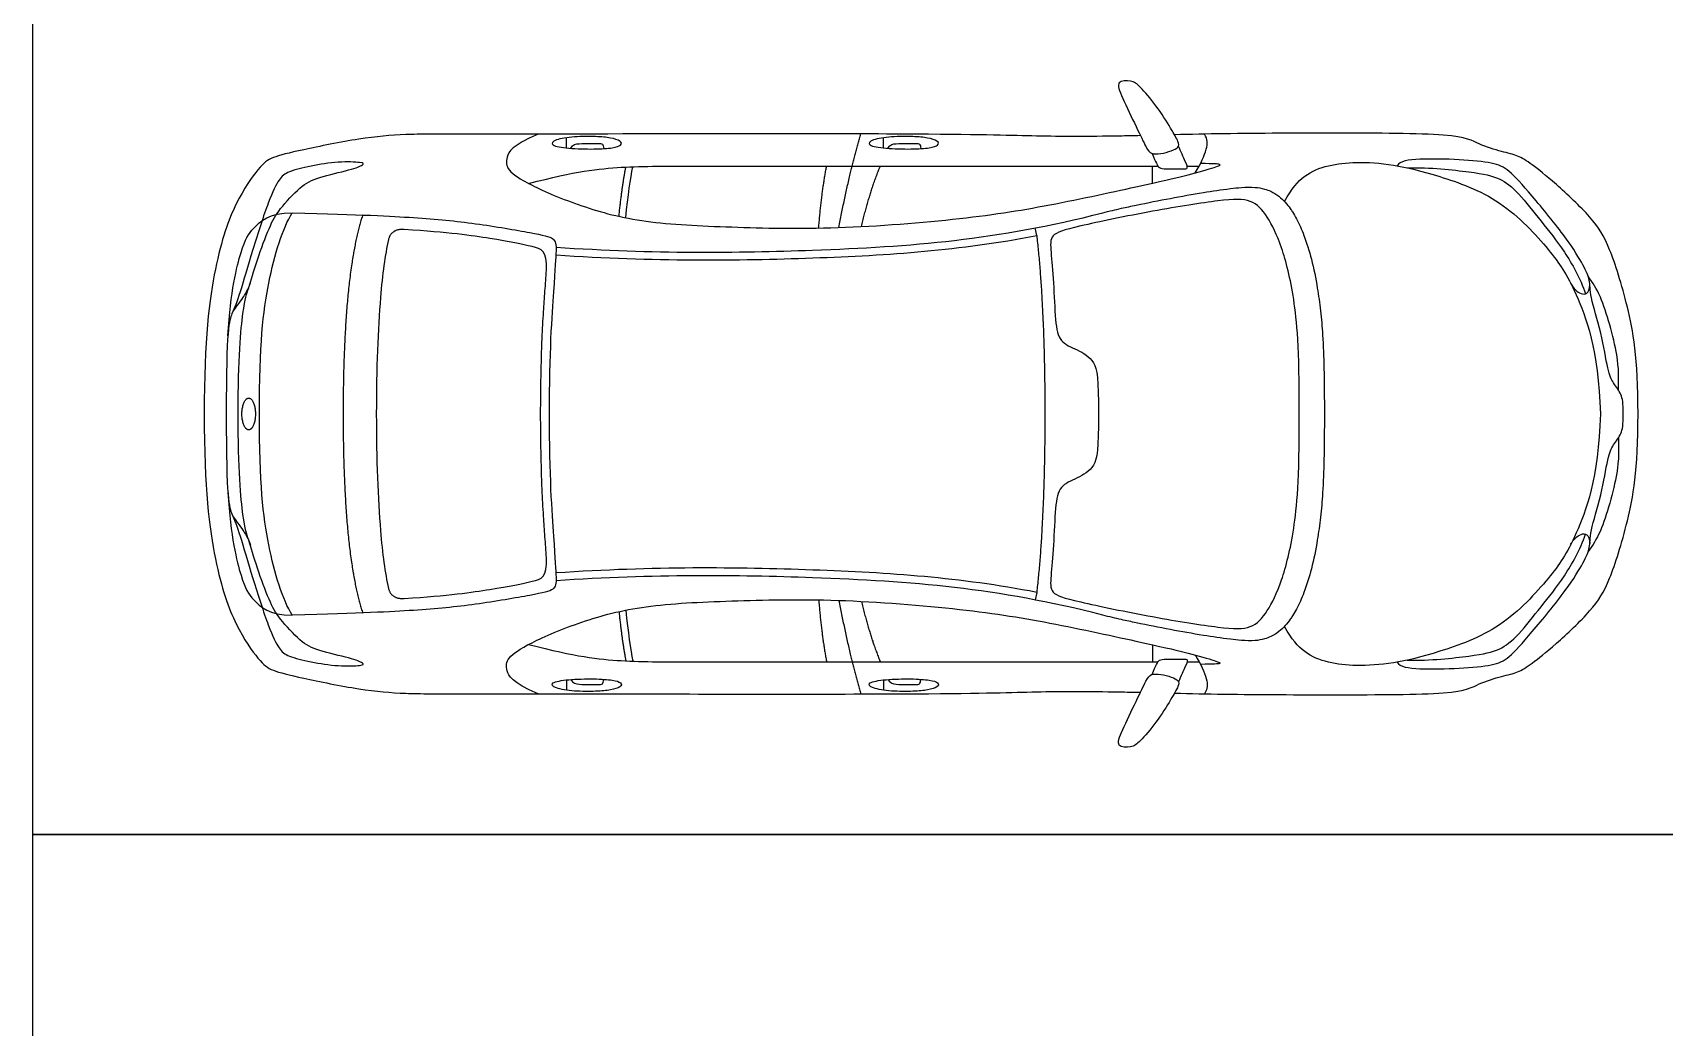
# Model space of a CAD drawing. Header units: millimetres. Extents: x 0.5 to 46.1, y 0.3 to 28.2.
# Drawn here: x 37.55 to 42.31, y 4.547 to 7.449 of the extents above; entities that cross this region are included whole.
import ezdxf

# ---------------------------------------------------------------- set-up
doc = ezdxf.new("R2010")
doc.units = ezdxf.units.MM
doc.layers.add('AG-TRANSPORT', color=7, linetype='Continuous', true_color=0x66ccff)
doc.layers.add('X-VPRT', color=6, linetype='Continuous', true_color=0xff00ff)

msp = doc.modelspace()

# ---------------------------------------------------------------- linework, layer by layer
at = {"layer": 'AG-TRANSPORT'}
for p, q in [((40.9178, 7.0599), (40.9533, 7.0599)), ((40.4793, 6.857), (40.475, 6.8792)), ((40.4793, 5.8162), (40.475, 5.794)), ((40.9178, 5.6133), (40.9533, 5.6133))]:
    msp.add_line(p, q, dxfattribs=at)
for points, degree in [([(40.72, 7.3024), (40.7255, 7.3097), (40.7582, 7.3097), (40.7768, 7.2964), (40.8281, 7.2378), (40.8737, 7.1647), (40.8943, 7.128), (40.8946, 7.1147), (40.8734, 7.104), (40.8403, 7.0946), (40.8116, 7.0948), (40.8007, 7.1086), (40.772, 7.1696), (40.7253, 7.2659), (40.7145, 7.2951), (40.72, 7.3024)], 3), ([(39.0246, 7.1531), (38.9474, 7.1194), (38.9307, 7.0822), (38.9316, 7.0495), (38.9906, 7.0082), (39.1485, 6.9406), (39.328, 6.893), (39.5817, 6.8813), (39.8848, 6.874), (40.2789, 6.9052), (40.5249, 6.9455), (40.8302, 7.0127), (40.921, 7.0333), (41.0095, 7.0592), (41.0199, 7.0655), (40.9967, 7.0664), (40.9571, 7.0672)], 3), ([(39.0685, 7.1213), (39.062, 7.1257), (39.0709, 7.1371), (39.1293, 7.1464), (39.1975, 7.1464), (39.2373, 7.1423), (39.2683, 7.1333), (39.2695, 7.1202), (39.246, 7.1125), (39.1915, 7.1086), (39.1102, 7.1107), (39.0751, 7.1169), (39.0685, 7.1213)], 3), ([(39.1079, 7.1126), (39.1079, 7.1281), (39.1079, 7.1425)], 2), ([(39.9021, 6.8805), (39.9307, 7.0314), (39.9661, 7.1535)], 2), ([(39.9935, 7.1213), (39.9869, 7.1257), (39.9958, 7.1371), (40.0542, 7.1464), (40.1224, 7.1464), (40.1623, 7.1423), (40.1932, 7.1333), (40.1944, 7.1202), (40.1709, 7.1125), (40.1164, 7.1086), (40.0351, 7.1107), (40, 7.1169), (39.9935, 7.1213)], 3), ([(40.0328, 7.1126), (40.0328, 7.1281), (40.0328, 7.1425)], 2), ([(40.9414, 7.0397), (40.9586, 7.0664), (40.9786, 7.1155), (40.9786, 7.1371), (40.9686, 7.153)], 3), ([(39.1205, 7.1115), (39.1269, 7.1229), (39.1428, 7.1258), (39.1788, 7.1258), (39.2017, 7.1258), (39.2137, 7.1258), (39.2159, 7.1171), (39.2163, 7.1107)], 3), ([(40.0454, 7.1115), (40.0518, 7.1229), (40.0677, 7.1258), (40.1037, 7.1258), (40.1266, 7.1258), (40.1386, 7.1258), (40.1408, 7.1171), (40.1412, 7.1107)], 3), ([(40.8156, 7.0967), (40.8276, 7.0682), (40.8346, 7.0547), (40.8459, 7.0515), (40.8869, 7.0515), (40.9098, 7.0515), (40.9207, 7.0515), (40.9161, 7.0675), (40.8994, 7.1024), (40.8927, 7.1177)], 3), ([(39.2606, 6.9132), (39.2708, 7.0074), (39.2809, 7.0568)], 2), ([(39.2803, 6.9091), (39.2874, 6.9738), (39.2945, 7.0236), (39.3013, 7.0577)], 3), ([(39.8432, 6.8789), (39.8531, 6.9942), (39.8667, 7.0599)], 2), ([(39.9679, 6.8833), (39.9951, 6.9942), (40.0233, 7.0599)], 2), ([(40.8166, 7.0099), (40.8171, 7.0392), (40.8171, 7.0599)], 2), ([(41.2019, 6.9567), (41.2232, 6.994), (41.2581, 7.0357), (41.3285, 7.0638), (41.4088, 7.0729), (41.5163, 7.0666), (41.6444, 7.035), (41.8364, 6.9674), (41.9861, 6.804), (42.0442, 6.7168), (42.1175, 6.5264), (42.1237, 6.3366)], 3), ([(42.19, 6.3366), (42.19, 6.369), (42.1866, 6.3937), (42.1603, 6.4278), (42.1452, 6.457), (42.1278, 6.5729), (42.0906, 6.6878), (42.095, 6.7263), (42.0765, 6.7658), (42.032, 6.8419), (41.9158, 6.9838), (41.8537, 7.0522), (41.8148, 7.0698), (41.7166, 7.0794), (41.588, 7.0819), (41.5384, 7.0746), (41.5311, 7.0604)], 3), ([(41.5602, 7.0546), (41.6275, 7.0564), (41.7613, 7.0415), (41.8312, 7.0269), (41.8825, 6.9852), (41.9506, 6.8981), (42.0179, 6.8155), (42.0645, 6.7333), (42.0803, 6.6869)], 3), ([(41.2452, 6.3366), (41.2452, 6.5327), (41.2319, 6.683), (41.1941, 6.8315), (41.1522, 6.9164), (41.1084, 6.9653), (41.0283, 6.9631), (40.8247, 6.9311), (40.5758, 6.8797), (40.5172, 6.8603), (40.5202, 6.8159), (40.5288, 6.7242), (40.533, 6.601), (40.5449, 6.5456), (40.5961, 6.5248), (40.6527, 6.4944), (40.6595, 6.4393), (40.6595, 6.3366)], 3), ([(38.12, 6.5646), (38.1283, 6.6963), (38.1629, 6.8359), (38.1871, 6.8733), (38.2404, 6.9234), (38.3074, 6.9234)], 3), ([(38.5134, 6.9179), (38.4562, 6.7446), (38.4562, 6.3366)], 2), ([(38.6346, 6.8748), (38.5963, 6.8771), (38.5884, 6.8454)], 2), ([(39.8259, 6.7918), (40.0502, 6.7999), (40.2528, 6.8135), (40.4793, 6.857)], 3), ([(40.4793, 6.857), (40.503, 6.646), (40.503, 6.3366)], 2), ([(39.0771, 6.8005), (39.3635, 6.7812), (39.6062, 6.7839), (39.8259, 6.7918)], 3), ([(38.135, 6.6364), (38.1545, 6.6626), (38.1695, 6.6835), (38.1808, 6.7042), (38.1855, 6.7193)], 3), ([(42.0366, 6.7178), (42.0444, 6.702), (42.0668, 6.6821), (42.091, 6.6854), (42.0925, 6.7145)], 3), ([(38.4562, 6.3366), (38.4562, 5.9286), (38.5134, 5.7553)], 2), ([(40.503, 6.3366), (40.503, 6.0273), (40.4793, 5.8162)], 2), ([(40.6595, 6.3366), (40.6595, 6.2339), (40.6527, 6.1788), (40.5961, 6.1484), (40.5449, 6.1276), (40.533, 6.0722), (40.5288, 5.949), (40.5202, 5.8573), (40.5172, 5.8129), (40.5758, 5.7935), (40.8247, 5.7421), (41.0283, 5.7101), (41.1084, 5.7079), (41.1522, 5.7568), (41.1941, 5.8417), (41.2319, 5.9902), (41.2452, 6.1405), (41.2452, 6.3366)], 3), ([(42.1237, 6.3366), (42.1175, 6.1468), (42.0442, 5.9564), (41.9861, 5.8692), (41.8364, 5.7058), (41.6444, 5.6382), (41.5163, 5.6066), (41.4088, 5.6003), (41.3285, 5.6094), (41.2581, 5.6375), (41.2232, 5.6792), (41.2019, 5.7165)], 3), ([(41.5311, 5.6128), (41.5384, 5.5986), (41.588, 5.5913), (41.7166, 5.5938), (41.8148, 5.6034), (41.8537, 5.621), (41.9158, 5.6894), (42.032, 5.8313), (42.0765, 5.9074), (42.095, 5.9469), (42.0906, 5.9854), (42.1278, 6.1003), (42.1452, 6.2162), (42.1603, 6.2454), (42.1866, 6.2795), (42.19, 6.3042), (42.19, 6.3366)], 3), ([(38.12, 6.1086), (38.1283, 5.9769), (38.1629, 5.8373), (38.1871, 5.7999), (38.2404, 5.7498), (38.3074, 5.7498)], 3), ([(38.135, 6.0368), (38.1545, 6.0106), (38.1695, 5.9897), (38.1808, 5.969), (38.1855, 5.9539)], 3), ([(41.5602, 5.6186), (41.6275, 5.6168), (41.7613, 5.6318), (41.8312, 5.6463), (41.8825, 5.688), (41.9506, 5.7751), (42.0179, 5.8577), (42.0645, 5.9399), (42.0803, 5.9863)], 3), ([(42.0366, 5.9554), (42.0444, 5.9712), (42.0668, 5.9911), (42.091, 5.9878), (42.0925, 5.9587)], 3), ([(39.8259, 5.8814), (39.6062, 5.8893), (39.3635, 5.892), (39.0771, 5.8727)], 3), ([(40.4793, 5.8162), (40.2528, 5.8597), (40.0502, 5.8733), (39.8259, 5.8814)], 3), ([(38.5884, 5.8278), (38.5963, 5.7961), (38.6346, 5.7984)], 2), ([(39.0246, 5.5201), (38.9474, 5.5538), (38.9307, 5.5911), (38.9316, 5.6237), (38.9906, 5.665), (39.1485, 5.7326), (39.328, 5.7802), (39.5817, 5.7919), (39.8848, 5.7992), (40.2789, 5.7681), (40.5249, 5.7277), (40.8302, 5.6605), (40.921, 5.6399), (41.0095, 5.614), (41.0199, 5.6077), (40.9967, 5.6068), (40.9571, 5.606)], 3), ([(39.2606, 5.76), (39.2708, 5.6658), (39.2809, 5.6164)], 2), ([(39.2803, 5.7641), (39.2874, 5.6994), (39.2945, 5.6496), (39.3013, 5.6155)], 3), ([(39.8432, 5.7943), (39.8531, 5.679), (39.8667, 5.6133)], 2), ([(39.9021, 5.7927), (39.9307, 5.6418), (39.9661, 5.5197)], 2), ([(39.9679, 5.7899), (39.9951, 5.679), (40.0233, 5.6133)], 2), ([(40.8156, 5.5765), (40.8276, 5.605), (40.8346, 5.6185), (40.8459, 5.6217), (40.8869, 5.6217), (40.9098, 5.6217), (40.9207, 5.6217), (40.9161, 5.6057), (40.8994, 5.5708), (40.8927, 5.5555)], 3), ([(40.8166, 5.6633), (40.8171, 5.634), (40.8171, 5.6133)], 2), ([(40.9414, 5.6335), (40.9586, 5.6068), (40.9786, 5.5578), (40.9786, 5.5361), (40.9686, 5.5203)], 3), ([(40.72, 5.3708), (40.7255, 5.3635), (40.7582, 5.3635), (40.7768, 5.3769), (40.8281, 5.4354), (40.8737, 5.5085), (40.8943, 5.5452), (40.8946, 5.5585), (40.8734, 5.5692), (40.8403, 5.5786), (40.8116, 5.5784), (40.8007, 5.5646), (40.772, 5.5036), (40.7253, 5.4073), (40.7145, 5.3781), (40.72, 5.3708)], 3), ([(39.0685, 5.5519), (39.062, 5.5475), (39.0709, 5.5361), (39.1293, 5.5268), (39.1975, 5.5268), (39.2373, 5.5309), (39.2683, 5.5399), (39.2695, 5.553), (39.246, 5.5607), (39.1915, 5.5646), (39.1102, 5.5625), (39.0751, 5.5563), (39.0685, 5.5519)], 3), ([(39.1079, 5.5607), (39.1079, 5.5451), (39.1079, 5.5308)], 2), ([(39.1205, 5.5617), (39.1269, 5.5503), (39.1428, 5.5474), (39.1788, 5.5474), (39.2017, 5.5474), (39.2137, 5.5474), (39.2159, 5.5561), (39.2163, 5.5625)], 3), ([(39.9935, 5.5519), (39.9869, 5.5475), (39.9958, 5.5361), (40.0542, 5.5268), (40.1224, 5.5268), (40.1623, 5.5309), (40.1932, 5.5399), (40.1944, 5.553), (40.1709, 5.5607), (40.1164, 5.5646), (40.0351, 5.5625), (40, 5.5563), (39.9935, 5.5519)], 3), ([(40.0328, 5.5607), (40.0328, 5.5451), (40.0328, 5.5308)], 2), ([(40.0454, 5.5617), (40.0518, 5.5503), (40.0677, 5.5474), (40.1037, 5.5474), (40.1266, 5.5474), (40.1386, 5.5474), (40.1408, 5.5561), (40.1412, 5.5625)], 3)]:
    msp.add_open_spline(points, degree=degree, dxfattribs=at)
for points, knots in [([(40.7818, 7.1486), (40.7609, 7.1481), (40.6461, 7.1457), (40.4742, 7.1457), (40.2663, 7.1546), (39.2155, 7.1531), (38.7742, 7.1531), (38.6363, 7.1531), (38.5125, 7.1428), (38.3229, 7.1044), (38.245, 7.0849), (38.2148, 7.0621), (38.1428, 6.9611), (38.0803, 6.7883), (38.0511, 6.555), (38.0511, 6.3366)], [-9.89055, -9.89055, -9.89055, -9.89055, -9.715524, -8.905897, -8.09627, -7.286643, -6.477016, -5.667389, -4.857762, -4.048135, -3.238508, -2.428881, -1.619254, -0.809627, 0, 0, 0, 0]), ([(42.2332, 6.3366), (42.2332, 6.5022), (42.2041, 6.6579), (42.1486, 6.8327), (42.1044, 6.905), (41.9867, 7.0153), (41.9195, 7.068), (41.8827, 7.0915), (41.8405, 7.1003), (41.7651, 7.1224), (41.7195, 7.1556), (41.3483, 7.1556), (41.082, 7.1556), (40.9278, 7.1521), (40.8811, 7.151)], [19.431048, 19.431048, 19.431048, 19.431048, 20.240676, 21.050303, 21.85993, 22.669557, 23.479184, 24.288811, 25.098438, 25.908065, 26.717692, 27.527319, 28.336946, 28.703775, 28.703775, 28.703775, 28.703775]), ([(38.15, 6.3366), (38.15, 6.4995), (38.1655, 6.6674), (38.1791, 6.6941), (38.2037, 6.7842), (38.2423, 6.8867), (38.2669, 6.9308), (38.3338, 7.0036), (38.3783, 7.0264), (38.4842, 7.0499), (38.5183, 7.0646), (38.5158, 7.0705), (38.4436, 7.0736), (38.3601, 7.0601), (38.2923, 7.0433), (38.2705, 7.0248), (38.2414, 6.9682), (38.1904, 6.8125), (38.1528, 6.6786), (38.1327, 6.631), (38.1151, 6.5884), (38.1151, 6.3366)], [6.874512, 6.874512, 6.874512, 6.874512, 7.236328, 7.598145, 7.959961, 8.321778, 8.683594, 9.045411, 9.407227, 9.769043, 10.13086, 10.492676, 10.854493, 11.216309, 11.578126, 11.939942, 12.301758, 12.663575, 13.025391, 13.387208, 13.749024, 13.749024, 13.749024, 13.749024]), ([(38.9972, 7.0089), (39.1344, 7.0447), (39.2678, 7.0599), (39.4663, 7.0599), (39.9194, 7.0599), (40.5002, 7.0599), (40.8328, 7.0599)], [0, 0, 0, 0, 1.786746, 3.573492, 5.360238, 6.957901, 6.957901, 6.957901, 6.957901]), ([(39.0773, 6.8231), (39.3641, 6.8039), (39.9216, 6.8101), (40.3615, 6.844), (40.6719, 6.9233), (40.6813, 6.926), (40.6994, 6.9304), (40.732, 6.9378), (40.7883, 6.9499), (40.8679, 6.9657), (40.9594, 6.982), (41.0285, 6.9923), (41.0788, 6.998), (41.1124, 6.9991), (41.1414, 6.9944), (41.1649, 6.9856), (41.1857, 6.9728), (41.2043, 6.9551), (41.2167, 6.9389), (41.2273, 6.9228), (41.2418, 6.8979), (41.2605, 6.8559), (41.2837, 6.7824), (41.2968, 6.7131), (41.3079, 6.6368), (41.3143, 6.5586), (41.3178, 6.4581), (41.3183, 6.3813), (41.3183, 6.3366)], [-1.477316, -1.477316, -1.477316, -1.477316, 0.291312, 2.605685, 2.605685, 2.605685, 2.733731, 2.852426, 3.046356, 3.493828, 3.924576, 4.273675, 4.415423, 4.593125, 4.717123, 4.800516, 4.923933, 5.036947, 5.139337, 5.191652, 5.291745, 5.519965, 5.796465, 6.133486, 6.379943, 6.63871, 6.99068, 7.478834, 7.478834, 7.478834, 7.478834]), ([(38.2122, 6.3366), (38.2122, 6.5412), (38.2324, 6.7272), (38.28, 6.8785), (38.3074, 6.9234)], [2.196578, 2.196578, 2.196578, 2.196578, 3.294867, 4.393157, 4.393157, 4.393157, 4.393157]), ([(38.3074, 6.9234), (38.5134, 6.9179), (38.6745, 6.9102), (38.8397, 6.8943), (39.0221, 6.8626), (39.0761, 6.8499), (39.0786, 6.8231), (39.0725, 6.7319), (39.057, 6.5159), (39.057, 6.3366)], [0, 0, 0, 0, 0.670431, 1.340861, 2.011292, 2.681722, 3.352153, 4.022584, 4.693014, 4.693014, 4.693014, 4.693014]), ([(39.0323, 6.3366), (39.0323, 6.4102), (39.034, 6.5097), (39.0403, 6.6291), (39.045, 6.6953), (39.0478, 6.7357), (39.0492, 6.7562), (39.0524, 6.8131), (39.0176, 6.8232), (38.9065, 6.8466), (38.7643, 6.8664), (38.6346, 6.8748)], [5.45632, 5.45632, 5.45632, 5.45632, 6.260776, 6.544161, 6.762621, 6.986722, 6.986722, 6.986722, 7.610055, 8.233387, 8.80316, 8.80316, 8.80316, 8.80316]), ([(38.5884, 6.8454), (38.5787, 6.8013), (38.5705, 6.7446), (38.5651, 6.6766), (38.5577, 6.584), (38.553, 6.4703), (38.553, 6.3366)], [-1.850806, -1.850806, -1.850806, -1.850806, -1.067773, -1.067773, -1.067773, 0, 0, 0, 0]), ([(42.1761, 6.4062), (42.1772, 6.4405), (42.1782, 6.5054), (42.1284, 6.6811), (42.1012, 6.7188), (42.088, 6.7383)], [0, 0, 0, 0, 0.612498, 1.410267, 1.9177, 1.9177, 1.9177, 1.9177]), ([(38.0511, 6.3366), (38.0511, 6.1183), (38.0803, 5.8849), (38.1428, 5.7121), (38.2148, 5.6111), (38.245, 5.5883), (38.3229, 5.5688), (38.5125, 5.5304), (38.6363, 5.5201), (38.7742, 5.5201), (39.2155, 5.5201), (40.2663, 5.5186), (40.4742, 5.5275), (40.6461, 5.5275), (40.7609, 5.5251), (40.7818, 5.5246)], [0, 0, 0, 0, 0.809627, 1.619254, 2.428881, 3.238508, 4.048135, 4.857762, 5.667389, 6.477016, 7.286643, 8.09627, 8.905897, 9.715524, 9.89055, 9.89055, 9.89055, 9.89055]), ([(38.1151, 6.3366), (38.1151, 6.0848), (38.1327, 6.0422), (38.1528, 5.9946), (38.1904, 5.8607), (38.2414, 5.705), (38.2705, 5.6484), (38.2923, 5.6299), (38.3601, 5.6131), (38.4436, 5.5997), (38.5158, 5.6027), (38.5183, 5.6086), (38.4842, 5.6233), (38.3783, 5.6468), (38.3338, 5.6696), (38.2669, 5.7424), (38.2423, 5.7865), (38.2037, 5.8891), (38.1791, 5.9791), (38.1655, 6.0058), (38.15, 6.1737), (38.15, 6.3366)], [0, 0, 0, 0, 0.361816, 0.723633, 1.085449, 1.447266, 1.809082, 2.170898, 2.532715, 2.894531, 3.256348, 3.618164, 3.979981, 4.341797, 4.703613, 5.06543, 5.427246, 5.789063, 6.150879, 6.512696, 6.874512, 6.874512, 6.874512, 6.874512]), ([(38.3074, 5.7498), (38.28, 5.7947), (38.2324, 5.946), (38.2122, 6.132), (38.2122, 6.3366)], [0, 0, 0, 0, 1.098289, 2.196578, 2.196578, 2.196578, 2.196578]), ([(39.057, 6.3366), (39.057, 6.1573), (39.0725, 5.9413), (39.0786, 5.8501), (39.0761, 5.8233), (39.0221, 5.8106), (38.8397, 5.7789), (38.6745, 5.763), (38.5134, 5.7553), (38.3074, 5.7498)], [4.693014, 4.693014, 4.693014, 4.693014, 5.363444, 6.033875, 6.704306, 7.374736, 8.045167, 8.715597, 9.386028, 9.386028, 9.386028, 9.386028]), ([(38.553, 6.3366), (38.553, 6.2029), (38.5577, 6.0892), (38.5651, 5.9966), (38.5705, 5.9286), (38.5787, 5.8719), (38.5884, 5.8278)], [0, 0, 0, 0, 1.067773, 1.067773, 1.067773, 1.850806, 1.850806, 1.850806, 1.850806]), ([(38.6346, 5.7984), (38.7643, 5.8068), (38.9065, 5.8266), (39.0176, 5.85), (39.0524, 5.8601), (39.0492, 5.917), (39.0478, 5.9375), (39.045, 5.9779), (39.0403, 6.0441), (39.034, 6.1635), (39.0323, 6.263), (39.0323, 6.3366)], [2.109479, 2.109479, 2.109479, 2.109479, 2.679252, 3.302585, 3.925917, 3.925917, 3.925917, 4.150018, 4.368478, 4.651863, 5.45632, 5.45632, 5.45632, 5.45632]), ([(41.3183, 6.3366), (41.3183, 6.2919), (41.3178, 6.2151), (41.3143, 6.1146), (41.3079, 6.0364), (41.2968, 5.9601), (41.2837, 5.8908), (41.2605, 5.8173), (41.2418, 5.7753), (41.2273, 5.7504), (41.2167, 5.7343), (41.2043, 5.7182), (41.1857, 5.7004), (41.1649, 5.6876), (41.1414, 5.6788), (41.1124, 5.6741), (41.0788, 5.6753), (41.0285, 5.681), (40.9594, 5.6912), (40.8679, 5.7075), (40.7883, 5.7233), (40.732, 5.7354), (40.6994, 5.7428), (40.6813, 5.7472), (40.6719, 5.7499), (40.3615, 5.8292), (39.9216, 5.8631), (39.3641, 5.8693), (39.0773, 5.8502)], [7.478834, 7.478834, 7.478834, 7.478834, 7.966988, 8.318958, 8.577725, 8.824182, 9.161203, 9.437703, 9.665923, 9.766016, 9.818331, 9.920721, 10.033735, 10.157152, 10.240545, 10.364543, 10.542245, 10.683993, 11.033092, 11.46384, 11.911312, 12.105242, 12.223937, 12.351983, 12.351983, 12.351983, 14.666356, 16.434984, 16.434984, 16.434984, 16.434984]), ([(40.8811, 5.5222), (40.9278, 5.5211), (41.082, 5.5176), (41.3483, 5.5176), (41.7195, 5.5176), (41.7651, 5.5508), (41.8405, 5.5729), (41.8827, 5.5817), (41.9195, 5.6052), (41.9867, 5.6579), (42.1044, 5.7682), (42.1486, 5.8405), (42.2041, 6.0153), (42.2332, 6.171), (42.2332, 6.3366)], [10.158322, 10.158322, 10.158322, 10.158322, 10.525151, 11.334778, 12.144405, 12.954032, 13.763659, 14.573286, 15.382913, 16.19254, 17.002167, 17.811794, 18.621421, 19.431048, 19.431048, 19.431048, 19.431048]), ([(42.1761, 6.267), (42.1772, 6.2327), (42.1782, 6.1678), (42.1284, 5.9921), (42.1012, 5.9544), (42.088, 5.9349)], [0, 0, 0, 0, 0.612498, 1.410267, 1.9177, 1.9177, 1.9177, 1.9177]), ([(38.9972, 5.6643), (39.1344, 5.6285), (39.2678, 5.6133), (39.4663, 5.6133), (39.9194, 5.6133), (40.5002, 5.6133), (40.8328, 5.6133)], [0, 0, 0, 0, 1.786746, 3.573492, 5.360238, 6.957901, 6.957901, 6.957901, 6.957901])]:
    msp.add_open_spline(points, degree=3, knots=knots, dxfattribs=at)
msp.add_rational_spline([(38.2003, 6.3366), (38.2003, 6.383), (38.1807, 6.383), (38.161, 6.383), (38.161, 6.3366), (38.161, 6.2902), (38.1807, 6.2902), (38.2003, 6.2902), (38.2003, 6.3366)], [1, 0.707106781187, 1, 0.707106781187, 1, 0.707106781187, 1, 0.707106781187, 1], degree=2, knots=[0, 0, 0, 0.1124566, 0.1124566, 0.2249131, 0.2249131, 0.3373697, 0.3373697, 0.4498263, 0.4498263, 0.4498263], dxfattribs=at)
at = {"layer": 'X-VPRT'}
for points in [[(37.5505, 9.3986), (37.5505, 5.11), (45.2356, 5.11), (45.2356, 9.3986)], [(37.5505, 5.11), (37.5505, 0.3475), (45.1705, 0.3475), (45.1705, 5.11)]]:
    msp.add_lwpolyline(points, close=True, dxfattribs=at)

doc.saveas('drawing.dxf')
